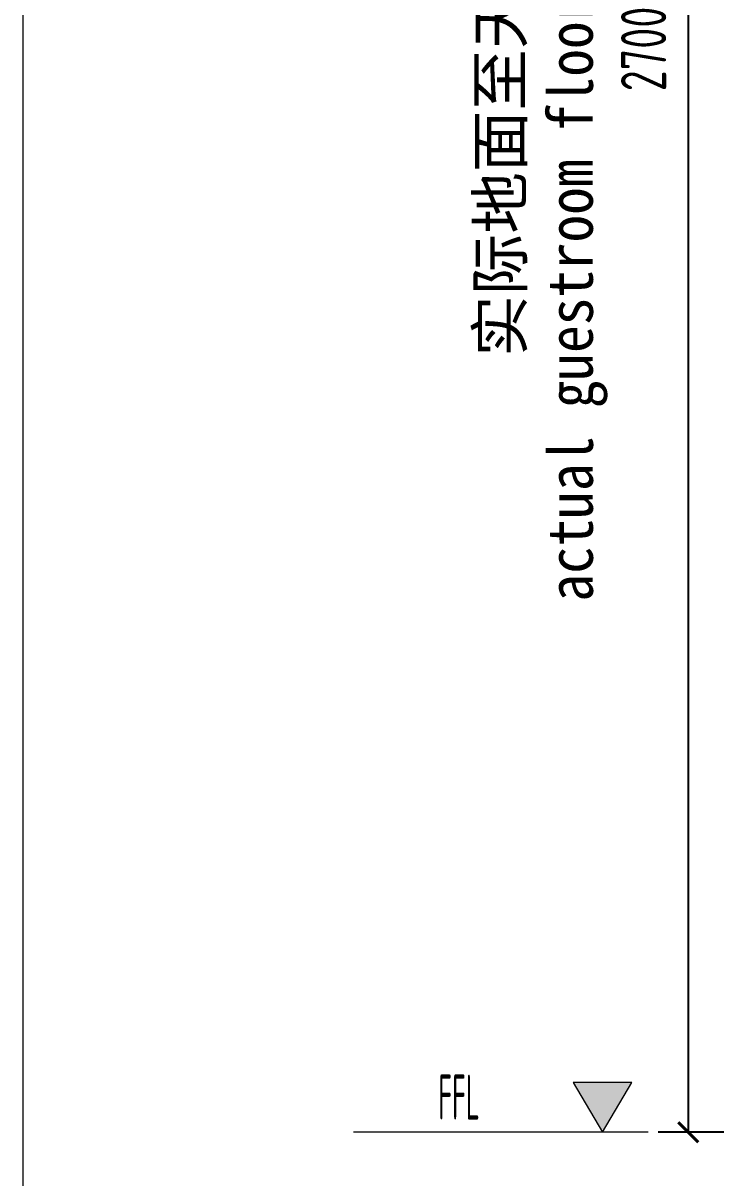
# Model space of a CAD drawing. Header units: millimetres. Extents: x 3162 to 221128, y -144913 to 11496.
# Drawn here: x 48839 to 49702, y -142092 to -140653 of the extents above; entities that cross this region are included whole.
import ezdxf
from ezdxf.enums import TextEntityAlignment as Align

# ---------------------------------------------------------------- set-up
doc = ezdxf.new("R2010")
doc.units = ezdxf.units.MM
doc.header["$LTSCALE"] = 10
doc.layers.get('Defpoints').update_dxf_attribs({"color": 250})
for name, color, linetype, lineweight in [('Drawing【图框、表格】', 150, 'Continuous', 0), ('Elevation【立面图库】', 150, 'Continuous', 0), ('FF-Text【平面文字】', 2, 'Continuous', 0), ('RC-dimensions', 44, 'Continuous', 0)]:
    doc.layers.add(name, color=color, linetype=linetype, lineweight=lineweight)
doc.styles.add('宋体', font='', dxfattribs={"width": 0.8})
doc.styles.add('尺寸标注', font='ARCHS.SHX', dxfattribs={"width": 0.8})
doc.styles.add('标高', font='ARCHS.SHX', dxfattribs={"width": 0.5})
doc.styles.get('宋体').set_extended_font_data('SimSun')
doc.dimstyles.new('海龙1：25', dxfattribs={"dimscale": 25, "dimtxt": 2.25, "dimasz": 1, "dimexe": 1.5, "dimexo": 1, "dimgap": 1, "dimtad": 1, "dimdec": 0, "dimrnd": 5, "dimdsep": 46, "dimtxsty": '尺寸标注', "dimblk": 'ARCHTICK', "dimblk1": 'ARCHTICK', "dimblk2": 'ARCHTICK', "dimcen": 1, "dimclrd": 44, "dimclre": 44, "dimclrt": 2, "dimadec": 0, "dimazin": 0, "dimtfac": 1, "dimtdec": 0, "dimtix": 1, "dimtmove": 2, "dimatfit": 3, "dimldrblk": 'hl_arrow2', "dimfxl": 5, "dimfxlon": 1, "dimarcsym": 0})

# ---------------------------------------------------------------- blocks, each defined once
blk = doc.blocks.new('_ArchTick')
at = {"color": 2, "linetype": 'ByBlock', "const_width": 0.15}
blk.add_lwpolyline([(-0.5, -0.5), (0.5, 0.5)], dxfattribs=at)
blk = doc.blocks.new('*D1776')
at = {"layer": 'Defpoints', "color": 0, "transparency": 16777216}
for p in [(49967.1, -139334.8), (49667.1, -142034.8), (49967.1, -142034.8)]:
    blk.add_point(p, dxfattribs=at)
at = {"layer": 'RC-dimensions', "color": 44, "lineweight": -2, "transparency": 16777216}
for p, q in [((49792.1, -139334.8), (49629.6, -139334.8)), ((49667.1, -139334.8), (49667.1, -142034.8)), ((49792.1, -142034.8), (49629.6, -142034.8))]:
    blk.add_line(p, q, dxfattribs=at)
at = {"layer": 'RC-dimensions', "color": 44, "lineweight": -2, "transparency": 16777216, "xscale": 25, "yscale": 25, "zscale": 25}
for p, rotation in [((49667.1, -139334.8), 90), ((49667.1, -142034.8), 270)]:
    blk.add_blockref('_ArchTick', p, dxfattribs=dict(at, rotation=rotation))
at = {"layer": 'RC-dimensions', "color": 2, "transparency": 16777216, "insert": (49611.6, -140684.8), "char_height": 56.25, "attachment_point": 5, "rotation": 90, "style": '尺寸标注'}
blk.add_mtext('2700', dxfattribs=at)
blk = doc.blocks.new('hl_arrow2')
at = {"color": 2}
blk.add_line((-0.221, 0), (-1, 0), dxfattribs=at)
blk.add_lwpolyline([(-0.221, 0), (-0.861, -0.689), (-0.654, -0.862), (0, 0), (-0.654, 0.862), (-0.861, 0.689)], close=True, dxfattribs=at)
for points in [[(-0.861, 0.689), (-0.654, 0.862), (-0.221, 0), (0, 0)], [(-0.861, -0.689), (-0.654, -0.862), (-0.221, 0), (0, 0)]]:
    blk.add_solid(points, dxfattribs=at)
blk = doc.blocks.new('海龍_立面标识')
at = {"style": '宋体', "width": 0.9, "flags": 8}
blk.add_attdef('FLOOR_HEIGHT', text='', height=2.25, rotation=90, dxfattribs=at).set_placement((0, 0), align=Align.CENTER)
at = {"style": '宋体', "flags": 8}
blk.add_attdef('HEIGHT', text='', height=2.25, rotation=90, dxfattribs=at).set_placement((-3.5, 0), align=Align.CENTER)
blk = doc.blocks.new('hl_Elevation-A2')
blk.add_hatch(color=150).paths.add_polyline_path([(3.738, 2.475), (2.269, 0), (0.8, 2.475)])
at = {"color": 150}
blk.add_line((0, 0), (14.673, 0), dxfattribs=at)
blk.add_lwpolyline([(3.738, 2.475), (2.269, 0), (0.8, 2.475)], close=True, dxfattribs=at)
at = {"color": 2, "style": '标高', "width": 0.8, "flags": 8}
blk.add_attdef('HEIGHT', text='', height=2.25, dxfattribs=at).set_placement((9.42, 1.75), align=Align.MIDDLE_CENTER)

msp = doc.modelspace()

# ---------------------------------------------------------------- linework, layer by layer
at = {"layer": 'Drawing【图框、表格】'}
msp.add_line((48838.5, -143345.3), (48838.5, -131109.9), dxfattribs=at)

# ---------------------------------------------------------------- block references
at = {"layer": 'Elevation【立面图库】'}
ref = msp.add_blockref('hl_Elevation-A2', (49617.1, -142034.8), dxfattribs=dict(at, xscale=-25, yscale=25, zscale=25))
ref.add_attrib('HEIGHT', 'FFL', dxfattribs={"layer": '0', "color": 2, "height": 56.25, "style": '标高', "width": 0.5}).set_placement((49381.6, -141991), align=Align.MIDDLE_CENTER)
at = {"layer": 'FF-Text【平面文字】'}
ref = msp.add_blockref('海龍_立面标识', (49548.3, -140684.8), dxfattribs=dict(at, xscale=25, yscale=25, zscale=25))
ref.add_attrib('FLOOR_HEIGHT', 'actual guestroom floor to ceiling height', dxfattribs={"layer": '0', "height": 56.25, "rotation": 90, "style": '宋体', "width": 0.9}).set_placement((49548.3, -140684.8), align=Align.CENTER)
ref.add_attrib('HEIGHT', '实际地面至天花的高度', dxfattribs={"layer": '0', "height": 56.25, "rotation": 90, "style": '宋体'}).set_placement((49460.8, -140684.8), align=Align.CENTER)

# ---------------------------------------------------------------- dimensions: what is measured, and where the dimension line sits
at = {"layer": 'RC-dimensions'}
dim = msp.add_linear_dim(base=(49667.1, -142034.8), p1=(49967.1, -139334.8), p2=(49967.1, -142034.8), angle=270, dimstyle='海龙1：25', override={"dimscale": 25, "dimtxsty": '尺寸标注', "dimblk1": 'ArchTick', "dimblk2": 'ArchTick', "dimsah": 1, "dimclrt": 2}, dxfattribs=at)
dim.commit()
dim.dimension.update_dxf_attribs({"geometry": '*D1776', "text_midpoint": (49611.6, -140684.8)})

doc.saveas('drawing.dxf')
